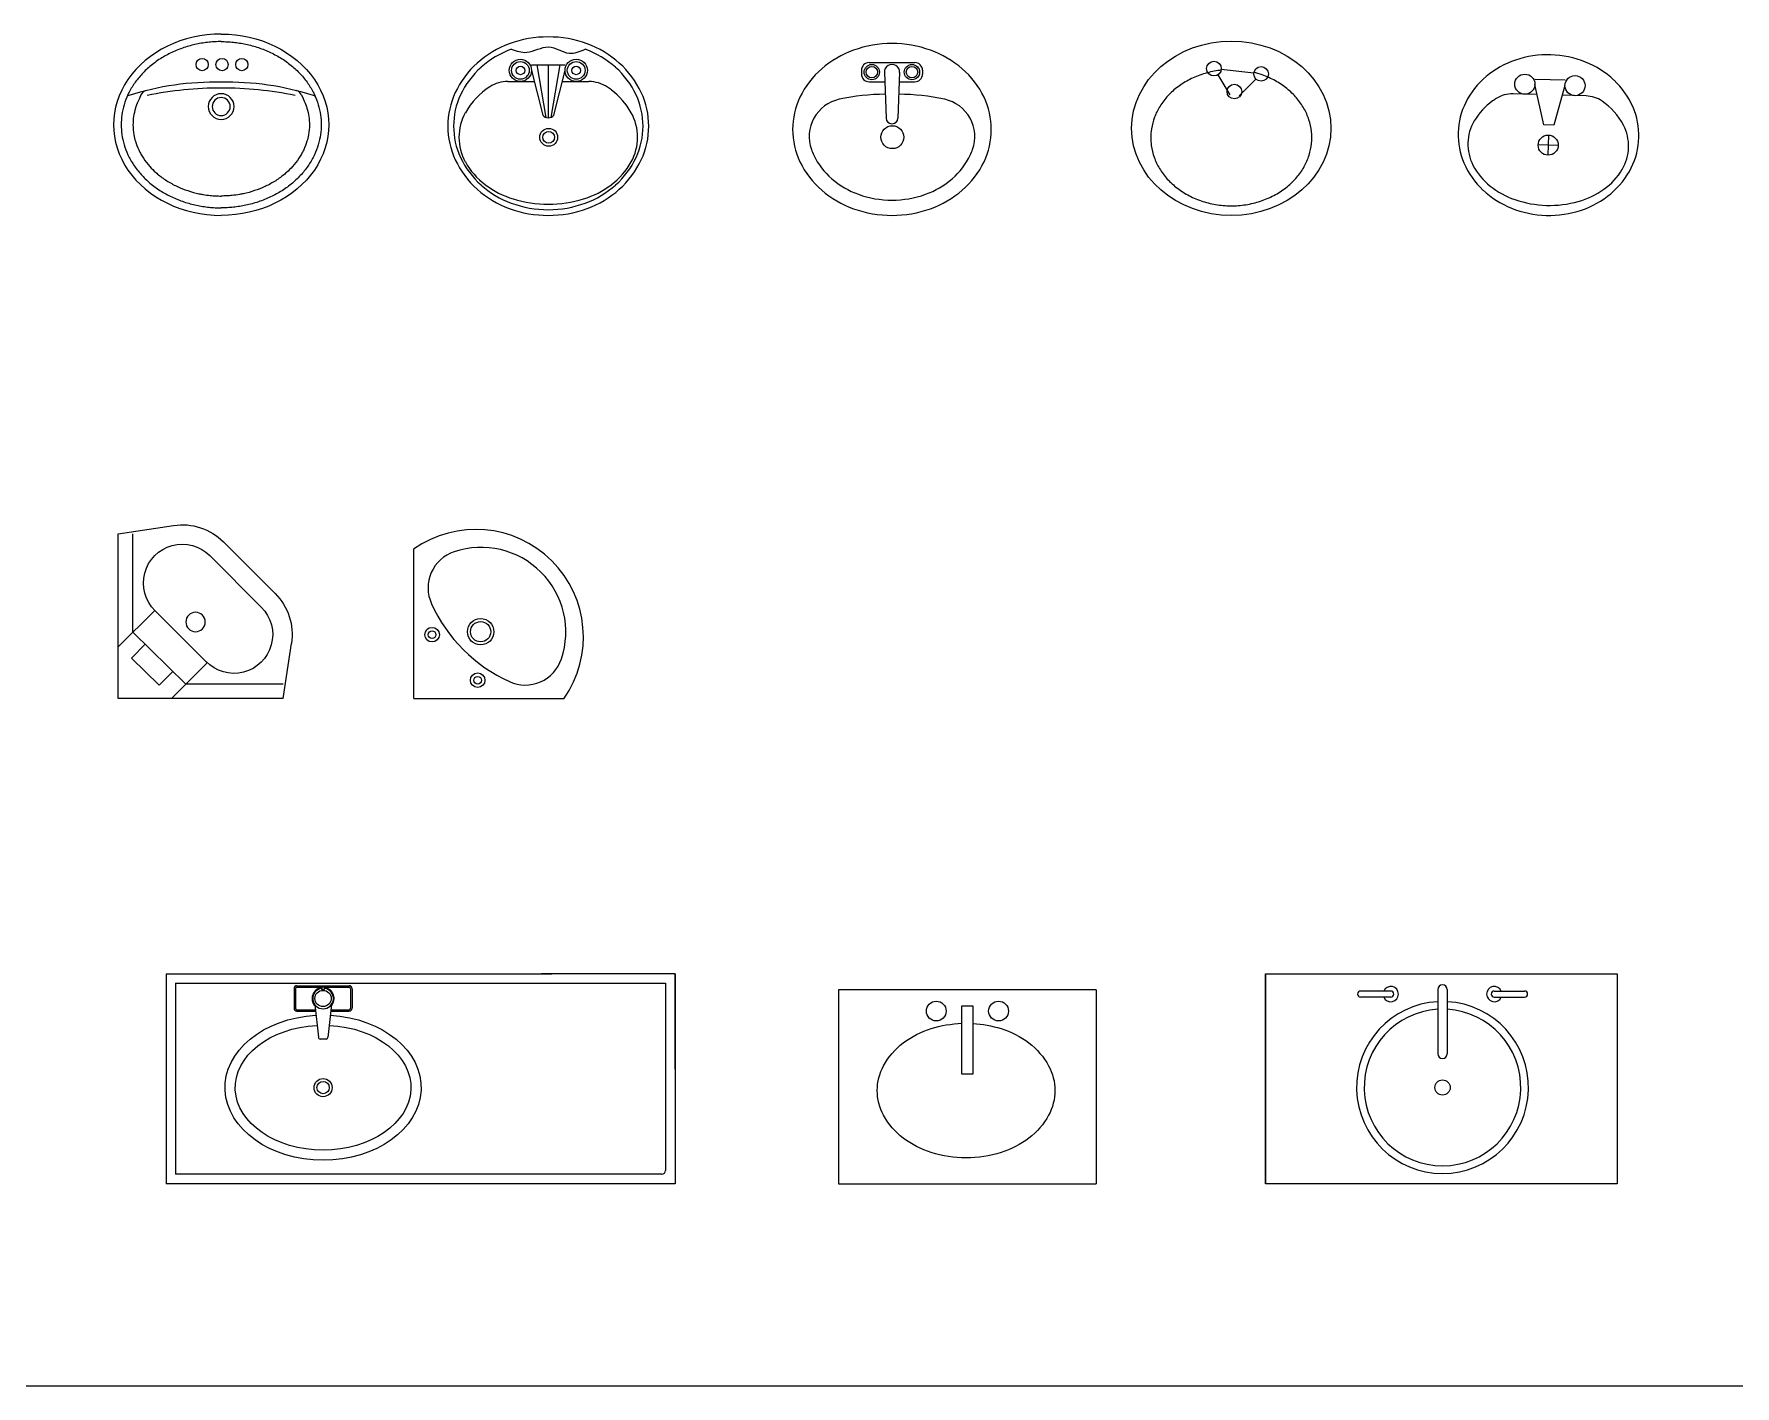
# Model space of a CAD drawing. Header units: millimetres. Extents: x 1357 to 18171, y 1516 to 18553.
# Drawn here: x 8373 to 12824, y 11225 to 14765 of the extents above; entities that cross this region are included whole.
import ezdxf

# ---------------------------------------------------------------- set-up
doc = ezdxf.new("R2010")
doc.units = ezdxf.units.MM
doc.layers.add('www.cad-blocks.net', color=7, linetype='Continuous')

# ---------------------------------------------------------------- blocks, each defined once
blk = doc.blocks.new('A$C132312DB')
at = {"linetype": 'ByBlock'}
for p, q in [((0.4318, 0.4535, -0.49), (0, 0.4535, -0.49)), ((0, 0.4535, -0.49), (0, 0.0217, -0.49)), ((0.233, 0.3594, -0.49), (0.1389, 0.4535, -0.49)), ((0.4318, 0.4535, -0.49), (0.4535, 0.3087, -0.49)), ((0.0345, 0.3472, -0.49), (0.1072, 0.4182, -0.49)), ((0.0381, 0.2796, -0.49), (0.177, 0.4154, -0.49)), ((0.1072, 0.4182, -0.49), (0.1431, 0.3823, -0.49)), ((0.4318, 0.4154, -0.49), (0.177, 0.4154, -0.49)), ((0.0953, 0.2224, -0.49), (0.233, 0.3594, -0.49)), ((0.0953, 0.2224, -0.49), (0, 0.3177, -0.49)), ((0.0345, 0.3472, -0.49), (0.0705, 0.3112, -0.49)), ((0.0381, 0.2796, -0.49), (0.0381, 0.0217, -0.49)), ((0.2397, 0.0791, -0.49), (0.3744, 0.2144, -0.49)), ((0.4106, 0.1783, -0.49), (0.2752, 0.043, -0.49)), ((0, 0.0217, -0.49), (0.1449, 0, -0.49))]:
    blk.add_line(p, q, dxfattribs=at)
blk.add_circle((0.2022, 0.2528, -0.49), 0.0254, dxfattribs=at)
for centre, radius, start, end in [((0.3028, 0.2861, -0.49), 0.1013, 314.9707, 136.134), ((0.3028, 0.2861, -0.49), 0.1524, 315, 8.5308), ((0.1675, 0.1507, -0.49), 0.1017, 134.531, 315.2473), ((0.1675, 0.1507, -0.49), 0.1524, 261.4692, 315)]:
    blk.add_arc(centre, radius, start, end, dxfattribs=at)
blk = doc.blocks.new('A$C0E746A5D')
for p, q in [((0.1052, 0.332), (0.1052, 0.2695)), ((0.0657, 0.276), (0.0657, 0.1972)), ((0.0789, 0.276), (0.184, 0.2497)), ((0.184, 0.2235), (0.0789, 0.1972)), ((0.184, 0.2497), (0.184, 0.2235)), ((0.2103, 0.2366), (0.2629, 0.2366)), ((0.2366, 0.2629), (0.2366, 0.2103)), ((0.1052, 0.2037), (0.1052, 0.141))]:
    blk.add_line(p, q)
for centre in [(0.0789, 0.3023), (0.2366, 0.2366), (0.0789, 0.1709)]:
    blk.add_circle(centre, 0.0263)
for centre, radius, start, end in [((0.2214, 0.2619), 0.2138, 114.9851, 138.3665), ((0.2103, 0.2856), 0.1876, 90, 114.9851), ((0.2366, 0.3272), 0.1197, 90, 118.9112), ((0.2103, 0.2856), 0.1876, 65.0149, 90), ((0.2366, 0.3272), 0.1197, 61.0888, 90), ((0.1992, 0.2619), 0.2138, 41.6335, 65.0149), ((0.2386, 0.2465), 0.2368, 138.3665, 159.7868), ((0.2607, 0.2836), 0.1695, 118.9112, 147.7402), ((0.2125, 0.2836), 0.1695, 36.8699, 61.0888), ((0.182, 0.2465), 0.2368, 20.2132, 41.6335), ((0.184, 0.332), 0.0789, 147.7402, 180), ((0.1746, 0.2552), 0.2169, 17.2579, 36.8699), ((0.2656, 0.2366), 0.2656, 159.7868, 180), ((0.1148, 0.2366), 0.2795, 0, 17.2579), ((0.155, 0.2366), 0.2656, 0, 20.2132), ((0.2656, 0.2366), 0.2656, 180, 200.2132), ((0.1148, 0.2366), 0.2795, 342.7421, 0), ((0.155, 0.2366), 0.2656, 339.7868, 360), ((0.2386, 0.2267), 0.2368, 200.2132, 221.6335), ((0.184, 0.141), 0.0789, 180, 213.9045), ((0.1746, 0.218), 0.2169, 323.1301, 342.7421), ((0.182, 0.2267), 0.2368, 318.3665, 339.7868), ((0.2986, 0.218), 0.2169, 213.9045, 216.8699), ((0.2214, 0.2113), 0.2138, 221.6335, 245.0149), ((0.2607, 0.1896), 0.1695, 216.8699, 241.0888), ((0.1992, 0.2113), 0.2138, 294.9851, 318.3665), ((0.2125, 0.1896), 0.1695, 298.9112, 323.1301), ((0.2103, 0.1876), 0.1876, 245.0149, 270), ((0.2366, 0.146), 0.1197, 241.0888, 270), ((0.2103, 0.1876), 0.1876, 270, 294.9851), ((0.2366, 0.146), 0.1197, 270, 298.9112)]:
    blk.add_arc(centre, radius, start, end)
blk = doc.blocks.new('A$C1F043B1A')
for q in [(0.0505, 0.4427), (0.4438, 0.0512)]:
    blk.add_line((0.4438, 0.4427), q)
for centre, radius in [((0.2763, 0.3944), 0.019), ((0.2763, 0.3944), 0.01), ((0.2685, 0.2674), 0.0346), ((0.2685, 0.2674), 0.0265), ((0.3955, 0.2752), 0.019), ((0.3955, 0.2752), 0.01)]:
    blk.add_circle(centre, radius)
for centre, radius, start, end in [((0.2813, 0.2813), 0.2817, 145.0241, 305.2347), ((0.1519, 0.307), 0.1, 65.6157, 161.5651), ((0.024, 0.0249), 0.4097, 24.3843, 65.6157), ((0.2675, 0.2685), 0.2219, 161.5651, 288.4349), ((0.3061, 0.1528), 0.1, 288.4349, 24.3843)]:
    blk.add_arc(centre, radius, start, end)
blk = doc.blocks.new('A$C2A30242A')
at = {"linetype": 'Continuous', "ltscale": 20}
for centre in [(0.2318, 0.3948), (0.2838, 0.3948), (0.2838, 0.3948), (0.3357, 0.3948)]:
    blk.add_circle(centre, 0.016, dxfattribs=at)
for centre, radius, start, end in [((0.0423, 0.3064), 0.00828, 107.2572, 157.0438), ((0.2696, -0.4252), 0.7743, 89.1074, 107.2572), ((0.2789, -0.5978), 0.9314, 89.8293, 101.8299), ((0.2816, 0.285), 0.0337, 90, 270), ((0.2937, -0.4252), 0.7743, 72.7428, 90.8926), ((0.2844, -0.5978), 0.9314, 78.1701, 90.1707), ((0.2816, 0.285), 0.0337, 270, 90), ((0.521, 0.3064), 0.00828, 22.9562, 72.7428), ((0.2816, 0.285), 0.0236, 90, 270), ((0.2816, 0.285), 0.0236, 270, 90)]:
    blk.add_arc(centre, radius, start, end, dxfattribs=at)
at = {"linetype": 'Continuous'}
for centre, start, end in [((0.0897, 0.3074), 103.7953, 156.2753), ((0.4736, 0.3074), 23.7247, 76.2047)]:
    blk.add_arc(centre, 0.02, start, end, dxfattribs=at)
at = {"linetype": 'Continuous', "ltscale": 20}
blk.add_ellipse((0.2816, 0.2375), major_axis=(0.2816, 0), ratio=0.843137, start_param=1.570796, end_param=4.712389, dxfattribs=at)
at = {"linetype": 'Continuous', "ltscale": 20, "extrusion": (0, 0, -1)}
blk.add_ellipse((0.2816, 0.2375), major_axis=(-0.2816, 0), ratio=0.843137, start_param=1.570796, end_param=4.712389, dxfattribs=at)
at = {"linetype": 'Continuous', "ltscale": 20}
for points, knots in [([(0.2816, 0.4551), (0.2762, 0.4551), (0.2711, 0.4549), (0.2606, 0.4544), (0.2551, 0.454), (0.2444, 0.4529), (0.239, 0.4522), (0.228, 0.4505), (0.2225, 0.4495), (0.2062, 0.446), (0.1951, 0.443), (0.1734, 0.4358), (0.1628, 0.4315), (0.142, 0.4217), (0.132, 0.4162), (0.1129, 0.404), (0.1038, 0.3973), (0.0868, 0.383), (0.079, 0.3754), (0.0647, 0.3595), (0.0582, 0.3511), (0.0469, 0.3341), (0.0419, 0.3253), (0.0336, 0.3076), (0.0302, 0.2986), (0.0222, 0.2719), (0.0199, 0.2543), (0.0199, 0.2207), (0.0222, 0.203), (0.0302, 0.1763), (0.0336, 0.1674), (0.0419, 0.1497), (0.0469, 0.1409), (0.0582, 0.1238), (0.0647, 0.1155), (0.079, 0.0995), (0.0868, 0.0919), (0.1038, 0.0776), (0.1129, 0.0709), (0.132, 0.0587), (0.142, 0.0532), (0.1628, 0.0434), (0.1734, 0.0392), (0.1951, 0.0319), (0.2062, 0.0289), (0.2225, 0.0255), (0.228, 0.0245), (0.239, 0.0228), (0.2444, 0.0221), (0.2551, 0.021), (0.2606, 0.0205), (0.2711, 0.02), (0.2762, 0.0199), (0.2816, 0.0199)], [1.570796, 1.570796, 1.570796, 1.570796, 1.636246, 1.636246, 1.701696, 1.701696, 1.767146, 1.767146, 1.832596, 1.832596, 1.963495, 1.963495, 2.094395, 2.094395, 2.225295, 2.225295, 2.356194, 2.356194, 2.487094, 2.487094, 2.617994, 2.617994, 2.748894, 2.748894, 2.879793, 2.879793, 3.141593, 3.141593, 3.403392, 3.403392, 3.534292, 3.534292, 3.665191, 3.665191, 3.796091, 3.796091, 3.926991, 3.926991, 4.057891, 4.057891, 4.18879, 4.18879, 4.31969, 4.31969, 4.45059, 4.45059, 4.516039, 4.516039, 4.581489, 4.581489, 4.646939, 4.646939, 4.712389, 4.712389, 4.712389, 4.712389]), ([(0.2816, 0.4551), (0.2871, 0.4551), (0.2922, 0.4549), (0.3027, 0.4544), (0.3082, 0.454), (0.3189, 0.4529), (0.3243, 0.4522), (0.3353, 0.4505), (0.3408, 0.4495), (0.3571, 0.446), (0.3682, 0.443), (0.3899, 0.4358), (0.4005, 0.4315), (0.4212, 0.4217), (0.4313, 0.4162), (0.4504, 0.404), (0.4595, 0.3973), (0.4765, 0.383), (0.4843, 0.3754), (0.4986, 0.3595), (0.5051, 0.3511), (0.5164, 0.3341), (0.5214, 0.3253), (0.5297, 0.3076), (0.5331, 0.2986), (0.5411, 0.2719), (0.5434, 0.2543), (0.5434, 0.2207), (0.5411, 0.203), (0.5331, 0.1763), (0.5297, 0.1674), (0.5214, 0.1497), (0.5164, 0.1409), (0.5051, 0.1238), (0.4986, 0.1155), (0.4843, 0.0995), (0.4765, 0.0919), (0.4595, 0.0776), (0.4504, 0.0709), (0.4313, 0.0587), (0.4212, 0.0532), (0.4005, 0.0434), (0.3899, 0.0392), (0.3682, 0.0319), (0.3571, 0.0289), (0.3408, 0.0255), (0.3353, 0.0245), (0.3243, 0.0228), (0.3189, 0.0221), (0.3082, 0.021), (0.3027, 0.0205), (0.2922, 0.02), (0.2871, 0.0199), (0.2816, 0.0199)], [1.570796, 1.570796, 1.570796, 1.570796, 1.636246, 1.636246, 1.701696, 1.701696, 1.767146, 1.767146, 1.832596, 1.832596, 1.963495, 1.963495, 2.094395, 2.094395, 2.225295, 2.225295, 2.356194, 2.356194, 2.487094, 2.487094, 2.617994, 2.617994, 2.748894, 2.748894, 2.879793, 2.879793, 3.141593, 3.141593, 3.403392, 3.403392, 3.534292, 3.534292, 3.665191, 3.665191, 3.796091, 3.796091, 3.926991, 3.926991, 4.057891, 4.057891, 4.18879, 4.18879, 4.31969, 4.31969, 4.45059, 4.45059, 4.516039, 4.516039, 4.581489, 4.581489, 4.646939, 4.646939, 4.712389, 4.712389, 4.712389, 4.712389]), ([(0.0714, 0.3154), (0.0598, 0.2889), (0.0584, 0.2849), (0.0528, 0.266), (0.0508, 0.2514), (0.0508, 0.2288), (0.0516, 0.2199), (0.0542, 0.2053), (0.0555, 0.1997), (0.0594, 0.1866), (0.0623, 0.1791), (0.0676, 0.1678), (0.0696, 0.1639), (0.0738, 0.1565), (0.076, 0.153), (0.0831, 0.1422), (0.0887, 0.135), (0.0997, 0.1227), (0.1051, 0.1174), (0.1122, 0.111), (0.1137, 0.1097), (0.1226, 0.1022), (0.1306, 0.0963), (0.1475, 0.0855), (0.1564, 0.0806), (0.1663, 0.076), (0.1669, 0.0757), (0.1762, 0.0714), (0.185, 0.0679), (0.2038, 0.0616), (0.2137, 0.0589), (0.2268, 0.0562), (0.2302, 0.0555), (0.2401, 0.0538), (0.2466, 0.0529), (0.2577, 0.0518), (0.2627, 0.0514), (0.2722, 0.0509), (0.2767, 0.0508), (0.2816, 0.0508)], [1.426866, 1.426866, 1.426866, 1.426866, 1.477551, 1.477551, 1.66597, 1.66597, 1.783001, 1.783001, 1.854388, 1.854388, 1.948597, 1.948597, 1.9974, 1.9974, 2.042807, 2.042807, 2.137016, 2.137016, 2.211799, 2.211799, 2.231225, 2.231225, 2.325434, 2.325434, 2.419643, 2.419643, 2.426198, 2.426198, 2.513853, 2.513853, 2.608062, 2.608062, 2.640597, 2.640597, 2.702271, 2.702271, 2.749376, 2.749376, 2.79648, 2.79648, 2.79648, 2.79648]), ([(0.4919, 0.3154), (0.5035, 0.2889), (0.5049, 0.2849), (0.5105, 0.266), (0.5125, 0.2514), (0.5125, 0.2288), (0.5117, 0.2199), (0.5091, 0.2053), (0.5078, 0.1997), (0.5039, 0.1866), (0.501, 0.1791), (0.4957, 0.1678), (0.4937, 0.1639), (0.4895, 0.1565), (0.4873, 0.153), (0.4802, 0.1422), (0.4746, 0.135), (0.4636, 0.1227), (0.4582, 0.1174), (0.4511, 0.111), (0.4496, 0.1097), (0.4406, 0.1022), (0.4327, 0.0963), (0.4158, 0.0855), (0.4069, 0.0806), (0.397, 0.076), (0.3964, 0.0757), (0.3871, 0.0714), (0.3783, 0.0679), (0.3595, 0.0616), (0.3496, 0.0589), (0.3365, 0.0562), (0.3331, 0.0555), (0.3232, 0.0538), (0.3167, 0.0529), (0.3056, 0.0518), (0.3006, 0.0514), (0.2911, 0.0509), (0.2866, 0.0508), (0.2816, 0.0508)], [1.426866, 1.426866, 1.426866, 1.426866, 1.477551, 1.477551, 1.66597, 1.66597, 1.783001, 1.783001, 1.854388, 1.854388, 1.948597, 1.948597, 1.9974, 1.9974, 2.042807, 2.042807, 2.137016, 2.137016, 2.211799, 2.211799, 2.231225, 2.231225, 2.325434, 2.325434, 2.419643, 2.419643, 2.426198, 2.426198, 2.513853, 2.513853, 2.608062, 2.608062, 2.640597, 2.640597, 2.702271, 2.702271, 2.749376, 2.749376, 2.79648, 2.79648, 2.79648, 2.79648])]:
    blk.add_open_spline(points, degree=3, knots=knots, dxfattribs=at)
blk = doc.blocks.new('A$C62EA08CE')
at = {"linetype": 'ByBlock'}
for p, q in [((0.2191, 0.3943), (0.3067, 0.3943)), ((0.2191, 0.3797), (0.2483, 0.2629)), ((0.2328, 0.3943), (0.2566, 0.2566)), ((0.2629, 0.3943), (0.2629, 0.2555)), ((0.2933, 0.3943), (0.2696, 0.2568)), ((0.2775, 0.2629), (0.3067, 0.3797)), ((0.1569, 0.3505), (0.2264, 0.3505)), ((0.2994, 0.3505), (0.3691, 0.3505))]:
    blk.add_line(p, q, dxfattribs=at)
for centre, radius in [((0.1899, 0.3797), 0.0292), ((0.1899, 0.3797), 0.0232), ((0.3359, 0.3797), 0.0292), ((0.3359, 0.3797), 0.0232), ((0.1899, 0.3797), 0.0112), ((0.3359, 0.3797), 0.0112), ((0.264, 0.2045), 0.0234), ((0.264, 0.2045), 0.0154)]:
    blk.add_circle(centre, radius, dxfattribs=at)
for centre, radius, start, end in [((0.2518, 0.2022), 0.2632, 110.2132, 131.6335), ((0.2629, 0.1722), 0.2952, 90, 110.2132), ((0.2629, 0.1722), 0.2952, 69.7868, 90), ((0.2739, 0.2022), 0.2632, 48.3665, 69.7868), ((0.2518, 0.2022), 0.2482, 110.2132, 131.6335), ((0.2739, 0.2022), 0.2482, 48.3665, 69.7868), ((0.2348, 0.2214), 0.2375, 131.6335, 155.0149), ((0.2348, 0.2214), 0.2225, 131.6335, 155.0149), ((0.291, 0.2214), 0.2225, 24.9851, 48.3665), ((0.291, 0.2214), 0.2375, 24.9851, 48.3665), ((0.2084, 0.2337), 0.2084, 155.0149, 180), ((0.2084, 0.2337), 0.1934, 155.0149, 180), ((0.2107, 0.1777), 0.1883, 122.2598, 151.0888), ((0.1569, 0.2629), 0.0876, 90, 122.2598), ((0.3691, 0.2629), 0.0876, 56.0955, 90), ((0.2835, 0.1356), 0.241, 53.1301, 56.0955), ((0.3151, 0.1777), 0.1883, 28.9112, 53.1301), ((0.3174, 0.2337), 0.1934, 360, 24.9851), ((0.3174, 0.2337), 0.2084, 360, 24.9851), ((0.1622, 0.2045), 0.133, 151.0888, 180), ((0.3636, 0.2045), 0.133, 0, 28.9112), ((0.2084, 0.2337), 0.2084, 180, 204.9851), ((0.2084, 0.2337), 0.1934, 180, 204.9851), ((0.2629, 0.2737), 0.0182, 216.4225, 323.5775), ((0.3174, 0.2337), 0.1934, 335.0149, 0), ((0.3174, 0.2337), 0.2084, 335.0149, 0), ((0.1622, 0.2045), 0.133, 180, 208.9112), ((0.3636, 0.2045), 0.133, 331.0888, 0), ((0.2348, 0.246), 0.2375, 204.9851, 228.3665), ((0.2348, 0.246), 0.2225, 204.9851, 228.3665), ((0.2107, 0.2312), 0.1883, 208.9112, 233.1301), ((0.3151, 0.2312), 0.1883, 306.8699, 331.0888), ((0.291, 0.246), 0.2225, 311.6335, 335.0149), ((0.291, 0.246), 0.2375, 311.6335, 335.0149), ((0.2518, 0.2651), 0.2632, 228.3665, 249.7868), ((0.2518, 0.2651), 0.2482, 228.3665, 249.7868), ((0.2423, 0.2733), 0.241, 233.1301, 252.7421), ((0.2835, 0.2733), 0.241, 287.2579, 306.8699), ((0.2739, 0.2651), 0.2482, 290.2132, 311.6335), ((0.2739, 0.2651), 0.2632, 290.2132, 311.6335), ((0.2629, 0.2952), 0.2952, 249.7868, 270), ((0.2629, 0.2952), 0.2802, 249.7868, 270), ((0.2629, 0.3398), 0.3106, 252.7421, 270), ((0.2629, 0.3398), 0.3106, 270, 287.2579), ((0.2629, 0.2952), 0.2802, 270, 290.2132), ((0.2629, 0.2952), 0.2952, 270, 290.2132)]:
    blk.add_arc(centre, radius, start, end, dxfattribs=at)
blk.add_spline([(0.1661, 0.4351), (0.2064, 0.4271), (0.264, 0.441), (0.3172, 0.4249), (0.3597, 0.4351)], degree=3, dxfattribs=at)
blk = doc.blocks.new('A$C5C776D49')
for p, q in [((0.18, 0.38), (0.18, 0.37)), ((0.2, 0.4), (0.32, 0.4)), ((0.24, 0.3753), (0.2445, 0.2544)), ((0.28, 0.3753), (0.2755, 0.2544)), ((0.34, 0.38), (0.34, 0.37)), ((0.2, 0.35), (0.2409, 0.35)), ((0.2791, 0.35), (0.32, 0.35)), ((0.2595, 0.24), (0.2605, 0.24))]:
    blk.add_line(p, q)
for centre, radius in [((0.2072, 0.3753), 0.02), ((0.2072, 0.3753), 0.015), ((0.3123, 0.3753), 0.02), ((0.3123, 0.3753), 0.015), ((0.261, 0.2048), 0.03)]:
    blk.add_circle(centre, radius)
for centre, radius, start, end in [((0.26, 0.1503), 0.2997, 90, 109.7204), ((0.26, 0.1503), 0.2997, 70.2796, 90), ((0.2469, 0.1868), 0.2609, 109.7204, 130.8724), ((0.2731, 0.1868), 0.2609, 49.1276, 70.2796), ((0.2267, 0.2101), 0.2301, 130.8724, 154.422), ((0.2, 0.38), 0.02, 90, 180), ((0.2, 0.37), 0.02, 180, 270), ((0.26, 0.3753), 0.02, 355.7673, 184.2327), ((0.32, 0.38), 0.02, 0, 90), ((0.32, 0.37), 0.02, 270, 0), ((0.2933, 0.2101), 0.2301, 25.578, 49.1276), ((0.2443, -0.2621), 0.5792, 90.2085, 102.1704), ((0.2757, -0.2621), 0.5792, 77.8296, 89.7915), ((0.1956, 0.225), 0.1956, 154.422, 180), ((0.1432, 0.2063), 0.1, 102.1704, 199.6119), ((0.3768, 0.2063), 0.1, 340.3881, 77.8296), ((0.3244, 0.225), 0.1956, 0, 25.578), ((0.1956, 0.225), 0.1956, 180, 205.578), ((0.2595, 0.255), 0.015, 182.1164, 270), ((0.2605, 0.255), 0.015, 270, 357.8836), ((0.3244, 0.225), 0.1956, 334.422, 0), ((0.2267, 0.2399), 0.2301, 205.578, 229.1276), ((0.1956, 0.225), 0.1556, 199.6119, 205.578), ((0.2267, 0.2399), 0.1901, 205.578, 229.1276), ((0.2933, 0.2399), 0.1901, 310.8724, 334.422), ((0.2933, 0.2399), 0.2301, 310.8724, 334.422), ((0.3244, 0.225), 0.1556, 334.422, 340.3881), ((0.2469, 0.2632), 0.2209, 229.1276, 250.2796), ((0.2731, 0.2632), 0.2209, 289.7204, 310.8724), ((0.2469, 0.2632), 0.2609, 229.1276, 250.2796), ((0.26, 0.2997), 0.2597, 250.2796, 270), ((0.26, 0.2997), 0.2597, 270, 289.7204), ((0.2731, 0.2632), 0.2609, 289.7204, 310.8724), ((0.26, 0.2997), 0.2997, 250.2796, 270), ((0.26, 0.2997), 0.2997, 270, 289.7204)]:
    blk.add_arc(centre, radius, start, end)
blk = doc.blocks.new('A$C39785592')
at = {"linetype": 'Continuous'}
for p, q in [((0.2254, 0.3679), (0.2574, 0.3155)), ((0.3197, 0.3727), (0.2344, 0.3822)), ((0.2811, 0.3127), (0.3253, 0.357))]:
    blk.add_line(p, q, dxfattribs=at)
for centre in [(0.2153, 0.3843), (0.3388, 0.3706), (0.269, 0.3243)]:
    blk.add_circle(centre, 0.0192, dxfattribs=at)
blk.add_ellipse((0.2608, 0.2281), major_axis=(-0.2608, 0), ratio=0.87517, dxfattribs=at)
blk.add_open_spline([(0.2348, 0.3802), (0.2318, 0.3799), (0.2288, 0.3795), (0.2129, 0.3772), (0.2002, 0.3743), (0.1756, 0.3667), (0.1638, 0.3619), (0.1415, 0.3506), (0.131, 0.344), (0.1117, 0.3296), (0.1029, 0.3217), (0.0872, 0.3048), (0.0803, 0.2958), (0.0685, 0.277), (0.0637, 0.2672), (0.0562, 0.2473), (0.0535, 0.2371), (0.0506, 0.219), (0.05, 0.2112), (0.05, 0.2033), (0.05, 0.1965), (0.0505, 0.1898), (0.0528, 0.1726), (0.0553, 0.1623), (0.0625, 0.142), (0.0672, 0.1321), (0.0788, 0.113), (0.0856, 0.1039), (0.1012, 0.0866), (0.11, 0.0785), (0.1293, 0.0638), (0.1398, 0.0571), (0.1622, 0.0455), (0.1741, 0.0406), (0.1988, 0.0327), (0.2116, 0.0297), (0.2377, 0.0258), (0.251, 0.025), (0.2776, 0.0253), (0.2908, 0.0266), (0.3168, 0.0312), (0.3295, 0.0345), (0.3538, 0.0431), (0.3655, 0.0484), (0.3874, 0.0606), (0.3976, 0.0675), (0.4163, 0.0828), (0.4248, 0.0911), (0.4397, 0.1087), (0.4461, 0.118), (0.4569, 0.1374), (0.4612, 0.1474), (0.4676, 0.1678), (0.4698, 0.1781), (0.4718, 0.199), (0.4718, 0.2095), (0.4695, 0.2303), (0.4672, 0.2405), (0.4606, 0.2607), (0.4563, 0.2706), (0.4455, 0.2897), (0.439, 0.2989), (0.4241, 0.3162), (0.4157, 0.3244), (0.3971, 0.3395), (0.387, 0.3463), (0.3653, 0.3584), (0.3537, 0.3636), (0.3343, 0.3704), (0.3268, 0.3727), (0.3191, 0.3745)], degree=3, knots=[4.832299, 4.832299, 4.832299, 4.832299, 4.874051, 4.874051, 5.055742, 5.055742, 5.237433, 5.237433, 5.419124, 5.419124, 5.600815, 5.600815, 5.782506, 5.782506, 5.964197, 5.964197, 6.145888, 6.145888, 6.283185, 6.283185, 6.283185, 6.402093, 6.402093, 6.585618, 6.585618, 6.769143, 6.769143, 6.952668, 6.952668, 7.136193, 7.136193, 7.319718, 7.319718, 7.503243, 7.503243, 7.686768, 7.686768, 7.870293, 7.870293, 8.053818, 8.053818, 8.237343, 8.237343, 8.420868, 8.420868, 8.604393, 8.604393, 8.787918, 8.787918, 8.971443, 8.971443, 9.154968, 9.154968, 9.338493, 9.338493, 9.522018, 9.522018, 9.703709, 9.703709, 9.8854, 9.8854, 10.067091, 10.067091, 10.248782, 10.248782, 10.430473, 10.430473, 10.612164, 10.612164, 10.722731, 10.722731, 10.722731, 10.722731], dxfattribs=at)
blk = doc.blocks.new('A$C00B923F5')
at = {"lineweight": 5}
for p, q in [((0, 0.55), (1.0099, 0.55)), ((0, 0.55), (0, 0)), ((1.332, 0.55), (0.982, 0.55)), ((1.332, 0.3), (1.332, 0.55)), ((1.332, 0.55), (1.332, 0)), ((0.025, 0.525), (1.307, 0.525)), ((0.025, 0.525), (0.025, 0.025)), ((0.3348, 0.5108), (0.3348, 0.4595)), ((0.3386, 0.5108), (0.3386, 0.4595)), ((0.3424, 0.5184), (0.4792, 0.5184)), ((0.3424, 0.5146), (0.4072, 0.5146)), ((0.4145, 0.5146), (0.4792, 0.5146)), ((0.483, 0.5108), (0.483, 0.4595)), ((0.4868, 0.5108), (0.4868, 0.4595)), ((1.307, 0.525), (1.307, 0.035)), ((0.3424, 0.4557), (0.3904, 0.4557)), ((0.3424, 0.4519), (0.3909, 0.4519)), ((0.3889, 0.4693), (0.3984, 0.3836)), ((0.4328, 0.4693), (0.4232, 0.3826)), ((0.4308, 0.4519), (0.4792, 0.4519)), ((0.4313, 0.4557), (0.4792, 0.4557)), ((0.4186, 0.3789), (0.4031, 0.3789)), ((1.332, 0), (0, 0)), ((1.297, 0.025), (0.025, 0.025))]:
    blk.add_line(p, q, dxfattribs=at)
for centre, radius in [((0.4108, 0.4851), 0.0213), ((0.4108, 0.5118), 0.00457), ((0.4108, 0.5118), 0.00362), ((0.4108, 0.2517), 0.0237), ((0.4108, 0.2517), 0.0161)]:
    blk.add_circle(centre, radius, dxfattribs=at)
for centre, radius, start, end in [((0.3424, 0.5108), 0.0076, 90, 180), ((0.3424, 0.5108), 0.0038, 90, 180), ((0.4108, 0.4851), 0.0289, 98.2141, 221.9458), ((0.4108, 0.4851), 0.027, 99.7184, 80.2816), ((0.4108, 0.4851), 0.0289, 318.0542, 81.7859), ((0.4792, 0.5108), 0.0076, 0, 90), ((0.4792, 0.5108), 0.0038, 0, 90), ((0.3424, 0.4595), 0.0076, 180, 270), ((0.3424, 0.4595), 0.0038, 180, 270), ((0.4792, 0.4595), 0.0038, 270, 0), ((0.4792, 0.4595), 0.0076, 270, 0), ((0.4031, 0.3836), 0.00475, 180, 270), ((0.4186, 0.3836), 0.00475, 270, 0), ((1.297, 0.035), 0.01, 270, 0)]:
    blk.add_arc(centre, radius, start, end, dxfattribs=at)
at = {"lineweight": 5, "extrusion": (2.77556e-17, 2.22045e-16, -1)}
blk.add_ellipse((0.4108, 0.2517), major_axis=(0.2565, 0), ratio=0.740741, start_param=-1.497351, end_param=4.638944, dxfattribs=at)
at = {"lineweight": 5, "extrusion": (-2.77556e-17, 2.77556e-16, -1)}
blk.add_ellipse((0.4108, 0.2517), major_axis=(0.2299, 0), ratio=0.710744, start_param=-1.501555, end_param=4.643148, dxfattribs=at)
blk = doc.blocks.new('EES')
for p, q in [((-0.3333, 0.00215), (-0.3333, -0.50564)), ((0.34106, 0.00215), (-0.3333, 0.00215)), ((0.34106, 0.00215), (0.34106, -0.50564)), ((-0.01064, -0.03979), (0.01807, -0.03979)), ((-0.01064, -0.21853), (-0.01064, -0.03979)), ((0.01807, -0.03979), (0.01807, -0.21853)), ((0.01807, -0.21853), (-0.01064, -0.21853)), ((-0.3333, -0.50564), (0.34106, -0.50564))]:
    blk.add_line(p, q)
blk.add_lwpolyline([(0.01794, -0.08594, -0.061621), (0.09181, -0.09946, -0.086289), (0.16461, -0.13701, -0.105918), (0.21616, -0.19683, -0.125725), (0.2327, -0.26157, -0.125725), (0.21616, -0.32631, -0.105918), (0.16461, -0.38612, -0.086289), (0.09181, -0.42368, -0.076177), (0.00023, -0.43771, -0.076177), (-0.09134, -0.42368, -0.086289), (-0.16415, -0.38612, -0.105918), (-0.2157, -0.32631, -0.125725), (-0.23224, -0.26157, -0.125725), (-0.2157, -0.19683, -0.105918), (-0.16415, -0.13701, -0.086289), (-0.09134, -0.09946, -0.067126), (-0.01078, -0.08562, -0.076177)], format="xyb")
blk.add_lwpolyline([(-0.01087, -0.08547), (-0.0108, -0.08547)])
for centre in [(-0.07782, -0.05347), (0.08526, -0.05347)]:
    blk.add_circle(centre, 0.02594)
blk = doc.blocks.new('60607032')
at = {"xscale": 10, "zscale": 10}
blk.add_blockref('EES', (-0.0402, 0.0097), dxfattribs=at)
blk = doc.blocks.new('LAV-2')
at = {"xscale": 0.1, "zscale": 0.1}
blk.add_blockref('60607032', (0.0001, -0.0118), dxfattribs=at)
blk = doc.blocks.new('A$C1D396C61')
blk.add_blockref('LAV-2', (0.3372, 0.5078))
blk = doc.blocks.new('A$C0F505C8E')
for p, q in [((0, 0.55), (0.92, 0.55)), ((0, 0), (0, 0.55)), ((0, 0.55), (0, 0)), ((0.92, 0.55), (0.92, 0)), ((0.3277, 0.5045), (0.2485, 0.5045)), ((0.4506, 0.5083), (0.4506, 0.3403)), ((0.4756, 0.5083), (0.4756, 0.3403)), ((0.5986, 0.5045), (0.6778, 0.5045)), ((0.3277, 0.4885), (0.2485, 0.4885)), ((0.5986, 0.4885), (0.6778, 0.4885)), ((0.92, 0), (0, 0))]:
    blk.add_line(p, q)
blk.add_circle((0.4631, 0.2521), 0.02)
for centre, radius, start, end in [((0.2485, 0.4965), 0.008, 90, 270), ((0.3277, 0.4965), 0.02, 203.5782, 156.4218), ((0.3277, 0.4965), 0.008, 270, 90), ((0.4631, 0.5083), 0.0125, 0, 180), ((0.5986, 0.4965), 0.02, 23.5782, 336.4218), ((0.5986, 0.4965), 0.008, 90, 270), ((0.6778, 0.4965), 0.008, 270, 90), ((0.4631, 0.2521), 0.225, 93.1847, 86.8153), ((0.4631, 0.2521), 0.205, 93.4958, 86.5042), ((0.4631, 0.3403), 0.0125, 180, 0)]:
    blk.add_arc(centre, radius, start, end)
blk = doc.blocks.new('FORMAT')
at = {"layer": 'www.cad-blocks.net', "color": 155, "true_color": 0x546d8e}
blk.add_line((3594.1, 11225.1), (18171.5, 11225.1), dxfattribs=at)

msp = doc.modelspace()

# ---------------------------------------------------------------- block references
at = {"color": 7, "xscale": 1000, "yscale": 1000, "zscale": 1000}
for name, p in [('A$C2A30242A', (8580.7, 14289.7)), ('A$C62EA08CE', (9455.5, 14289.7)), ('A$C5C776D49', (10357.9, 14289.7)), ('A$C39785592', (11245.1, 14289.7)), ('A$C00B923F5', (8718.2, 11754.5)), ('A$C0F505C8E', (11595.6, 11754.5)), ('A$C1D396C61', (10478.3, 11754.5))]:
    msp.add_blockref(name, p, dxfattribs=at)
at = {"color": 7, "yscale": 1000, "zscale": 1000}
for name, p, xscale, rotation in [('A$C0E746A5D', (12105.5, 14716.9), 999.9999999999997, 268.381444568732), ('A$C1F043B1A', (9809.9, 13467.3), 1000, 180), ('A$C132312DB', (8593, 13478.1, 490), -1000, 180)]:
    msp.add_blockref(name, p, dxfattribs=dict(at, xscale=xscale, rotation=rotation))
at = {"layer": 'www.cad-blocks.net'}
msp.add_blockref('FORMAT', (0, 0), dxfattribs=at)

doc.saveas('drawing.dxf')
